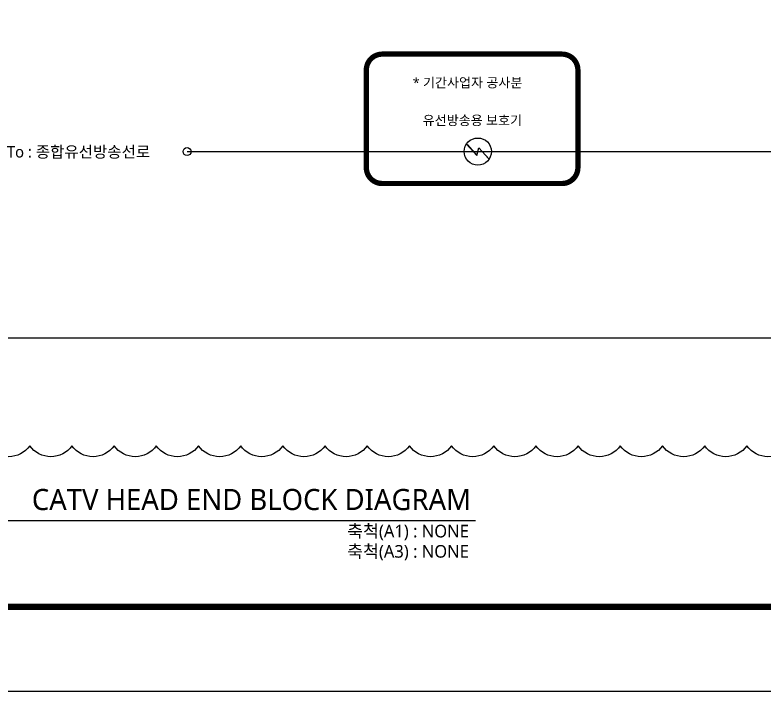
# Model space of a CAD drawing. Header units: millimetres. Extents: x -87 to 210163, y -109 to 148391.
# Drawn here: x 94188 to 138639, y -109 to 39990 of the extents above; entities that cross this region are included whole.
import ezdxf
from ezdxf.enums import TextEntityAlignment as Align

# ---------------------------------------------------------------- set-up
doc = ezdxf.new("R2010")
doc.units = ezdxf.units.MM
doc.header["$LTSCALE"] = 50
doc.header["$MEASUREMENT"] = 0
doc.linetypes.add('DASHED', pattern=[0.75, 0.5, -0.25])
doc.layers.get('0').update_dxf_attribs({"linetype": 'CONTINUOUS'})
for name, color, linetype in [('001dmp-FORM', 253, 'CONTINUOUS'), ('003dmp-TIT', 253, 'CONTINUOUS'), ('E-TEXT-BOX', 7, 'CONTINUOUS'), ('rev', 7, 'CONTINUOUS')]:
    doc.layers.add(name, color=color, linetype=linetype)
doc.styles.add('sukwoo', font='malgun.ttf')

# ---------------------------------------------------------------- blocks, each defined once
blk = doc.blocks.new('FORM_ELEC_SUKWOO$0$')
at = {"layer": '001dmp-FORM', "color": 30}
blk.add_lwpolyline([(161727, 114228), (0, 114228), (0, 0), (161727, 0)], close=True, dxfattribs=at)
at = {"layer": '001dmp-FORM', "const_width": 288}
blk.add_lwpolyline([(5769, 3846), (5769, 110382), (157881, 110382), (157881, 3846)], close=True, dxfattribs=at)
blk = doc.blocks.new('FORM_ELEC_SUKWOO')
at = {"layer": '001dmp-FORM'}
blk.add_blockref('FORM_ELEC_SUKWOO$0$', (12, -1), dxfattribs=at)

msp = doc.modelspace()

# ---------------------------------------------------------------- linework, layer by layer
at = {"color": 1}
for p, q in [((121559, 31664), (120949, 32334)), ((120981, 32299), (121559, 31664)), ((121559, 31664), (121678, 32115)), ((122288, 31444), (121678, 32115)), ((121678, 32115), (122256, 31479))]:
    msp.add_line(p, q, dxfattribs=at)
at = {"color": 1, "linetype": 'Continuous'}
for p, q in [((104388, 31889), (120815, 31889)), ((105131, 31889), (166457, 31889))]:
    msp.add_line(p, q, dxfattribs=at)
at = {"color": 1, "linetype": 'DASHED', "const_width": 314}
msp.add_lwpolyline([(115011, 36727), (115011, 30935, 0.414214), (115951, 29994), (126608, 29994, 0.414214), (127549, 30935), (127549, 36727, 0.414214), (126608, 37668), (115951, 37668, 0.414214)], format="xyb", close=True, dxfattribs=at)
at = {"color": 1}
for centre, radius in [((121618, 31889), 804), ((104388, 31889), 235)]:
    msp.add_circle(centre, radius, dxfattribs=at)
at = {"layer": '003dmp-TIT', "color": 2}
msp.add_line((91147, 10000), (121484, 10000), dxfattribs=at)
at = {"layer": 'E-TEXT-BOX', "color": 1, "lineweight": -3}
msp.add_line((82224, 20842), (178221, 20842), dxfattribs=at)
at = {"layer": 'rev', "color": 4}
msp.add_lwpolyline([(140064, 14438, -0.520567), (137564, 14438, -0.520567), (135064, 14438, -0.520567), (132564, 14438, -0.520567), (130064, 14438, -0.520567), (127564, 14438, -0.520567), (125064, 14438, -0.520567), (122564, 14438, -0.520567), (120064, 14438, -0.520567), (117564, 14438, -0.520567), (115064, 14438, -0.520567), (112564, 14438, -0.520567), (110064, 14438, -0.520567), (107564, 14438, -0.520567), (105064, 14438, -0.520567), (102564, 14438, -0.520567), (100064, 14438, -0.520567), (97564, 14438, -0.520567), (95064, 14438, -0.520567), (92564, 14438, -0.520567)], format="xyb", dxfattribs=at)

# ---------------------------------------------------------------- block references
at = {"color": 4, "xscale": 1.300026812119367, "yscale": 1.300026812119367, "zscale": 1.300026812119367}
msp.add_blockref('FORM_ELEC_SUKWOO', (-103, -108), dxfattribs=at)

# ---------------------------------------------------------------- texts
at = {"color": 1, "linetype": 'Continuous', "style": 'sukwoo'}
for s, height, p in [('* 기간사업자 공사분', 568.38, (117766, 35694)), ('유선방송용 보호기', 568.4, (118348, 33457))]:
    msp.add_text(s, height=height, dxfattribs=at).set_placement(p)
at = {"color": 1, "style": 'sukwoo'}
msp.add_text('To : 종합유선방송선로', height=676.05, dxfattribs=at).set_placement((97954, 31883), align=Align.MIDDLE)
at = {"layer": '003dmp-TIT', "color": 2, "style": 'sukwoo'}
msp.add_text('CATV HEAD END BLOCK DIAGRAM', height=1250, dxfattribs=at).set_placement((121218, 10250), align=Align.BOTTOM_RIGHT)
at = {"layer": '003dmp-TIT', "color": 3, "style": 'sukwoo'}
for s, p in [('축척(A1) : NONE', (121087, 9750)), ('축척(A3) : NONE', (121087, 8550))]:
    msp.add_text(s, height=750, dxfattribs=at).set_placement(p, align=Align.TOP_RIGHT)

doc.saveas('drawing.dxf')
